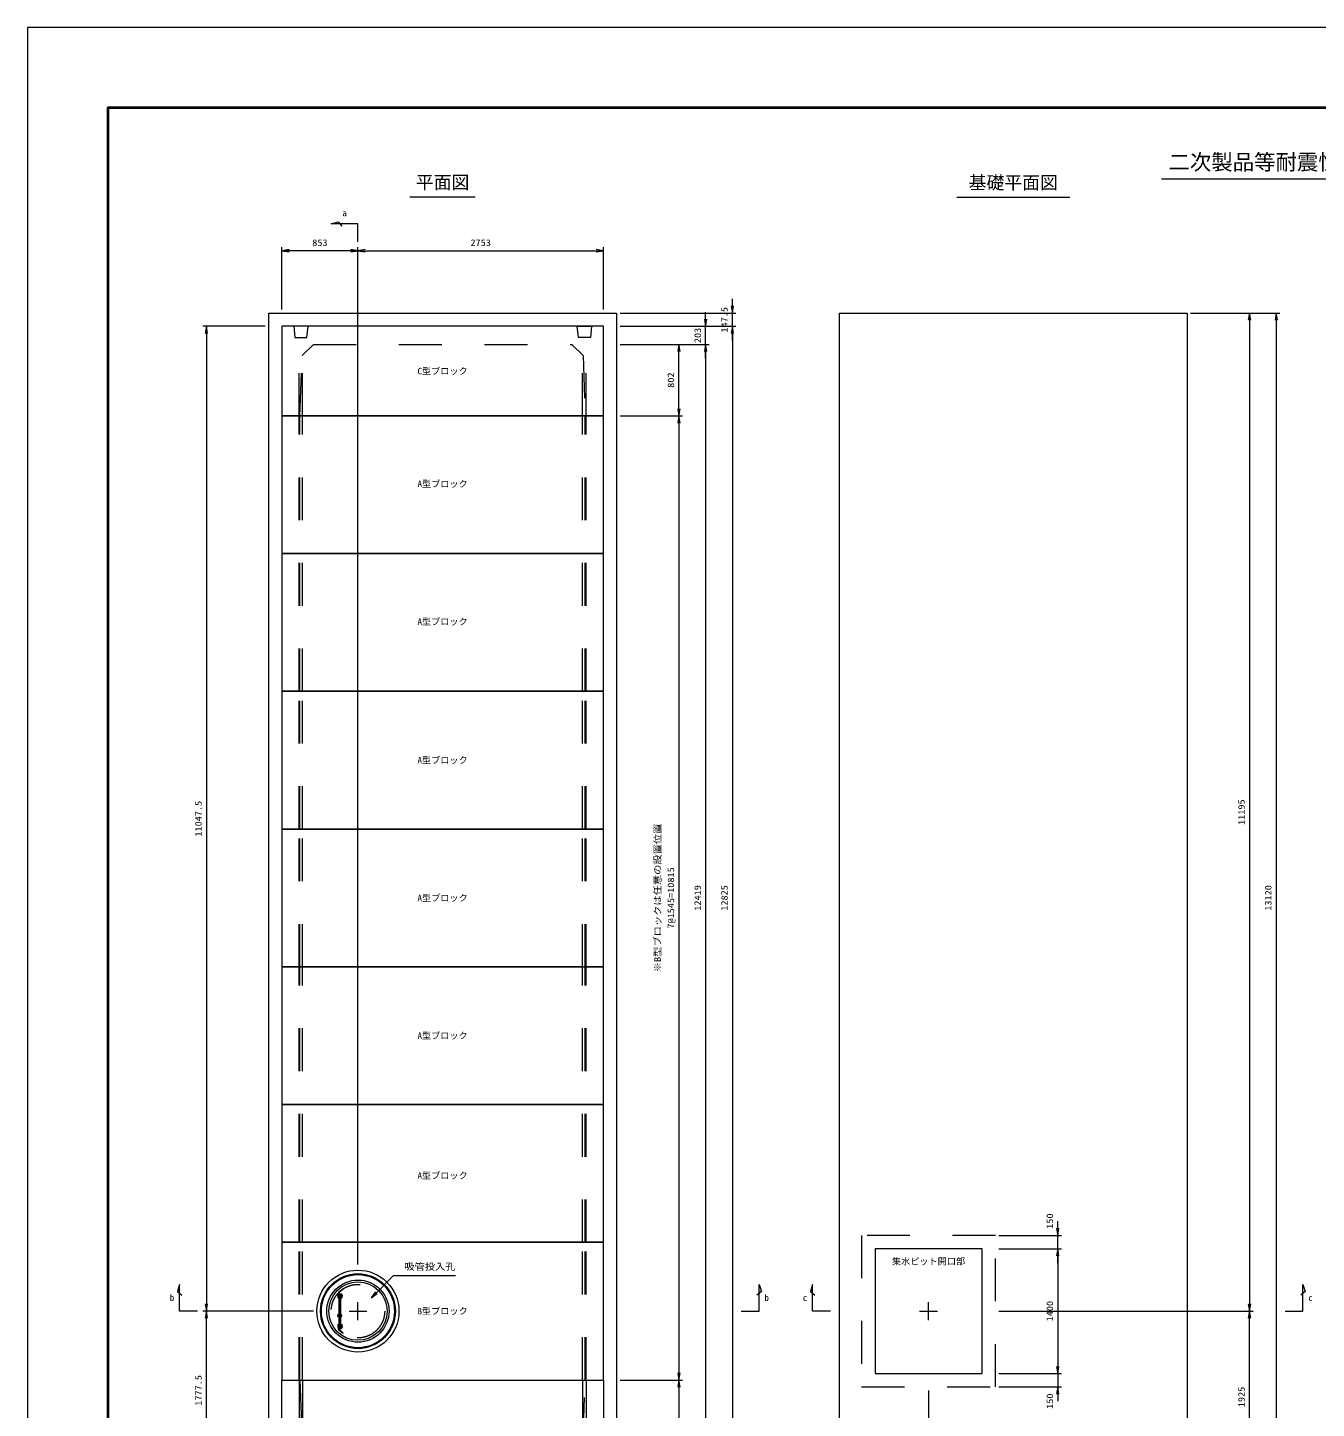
# Model space of a CAD drawing. Units: millimetres at full size. Extents: x 0 to 33600, y -111040 to -87280.
# Drawn here: x 0 to 14455, y -102768 to -87280 of the extents above; entities that cross this region are included whole.
import ezdxf
from ezdxf.enums import TextEntityAlignment as Align

# ---------------------------------------------------------------- set-up
doc = ezdxf.new("R2010")
doc.units = ezdxf.units.MM
doc.header["$LTSCALE"] = 80.0044
doc.header["$PDMODE"] = 32
doc.header["$PDSIZE"] = 40
doc.linetypes.add('CHAIN', pattern=[18.5, 12, -1.5, 3.5, -1.5])
doc.linetypes.add('DASHED_SPACED', pattern=[12, 6, -6])
for name, color, linetype, lineweight in [('0_2', 4, 'Continuous', 13), ('Defpoints_5', 5, 'Continuous', 13), ('FRP', 4, 'DASHED_SPACED', 13), ('図枠', 1, 'Continuous', 40), ('寸法', 6, 'Continuous', 13), ('文字', 2, 'Continuous', 13)]:
    doc.layers.add(name, color=color, linetype=linetype, lineweight=lineweight)
doc.styles.add('ＭＳ ゴシック', font='')
doc.styles.get('ＭＳ ゴシック').set_extended_font_data('MS Gothic')

# ---------------------------------------------------------------- blocks, each defined once
blk = doc.blocks.new('open_arrow')
at = {"color": 0, "linetype": 'Continuous', "lineweight": -2}
blk.add_lwpolyline([(7.5, 1.25), (0, 0), (7.5, -1.25)], dxfattribs=at)

msp = doc.modelspace()

# ---------------------------------------------------------------- linework, layer by layer
at = {"layer": '0_2', "linetype": 'DASHED_SPACED'}
for p, q in [((3045, -91635), (3045, -90755)), ((3085, -91635), (3085, -90755)), ((6225, -91635), (6225, -90755)), ((6265, -91635), (6265, -90755)), ((3045, -94725), (3045, -91635)), ((3085, -94725), (3085, -91635)), ((6225, -94725), (6225, -91635)), ((6265, -94725), (6265, -91635)), ((3045, -96270), (3045, -94725)), ((3085, -96270), (3085, -94725)), ((6225, -96270), (6225, -94725)), ((6265, -96270), (6265, -94725)), ((3045, -97815), (3045, -96270)), ((3085, -97815), (3085, -96270)), ((6225, -97815), (6225, -96270)), ((6265, -97815), (6265, -96270)), ((3045, -100905), (3045, -97815)), ((3085, -100905), (3085, -97815)), ((6225, -100905), (6225, -97815)), ((6265, -100905), (6265, -97815)), ((3045, -102450), (3045, -100905)), ((3085, -102450), (3085, -100905)), ((6225, -102450), (6225, -100905)), ((6265, -102450), (6265, -100905)), ((3045, -102450), (3045, -103330)), ((3085, -102450), (3085, -103330)), ((6225, -102450), (6225, -103330)), ((6265, -102450), (6265, -103330))]:
    msp.add_line(p, q, dxfattribs=at)
at = {"layer": '0_2', "color": 3, "linetype": 'DASHED_SPACED'}
for p, q in [((3055, -94725), (3055, -91635)), ((6255, -94725), (6255, -91635)), ((3055, -96270), (3055, -94725)), ((6255, -96270), (6255, -94725)), ((3055, -97815), (3055, -96270)), ((6255, -97815), (6255, -96270)), ((3055, -100905), (3055, -97815)), ((6255, -100905), (6255, -97815)), ((3055, -102450), (3055, -100905)), ((6255, -102450), (6255, -100905))]:
    msp.add_line(p, q, dxfattribs=at)
at = {"layer": '0_2', "color": 2, "linetype": 'CHAIN'}
for p, q in [((3705, -101777.5), (3705, -101577.5)), ((10105, -101777.5), (10105, -101577.5)), ((3605, -101677.5), (3805, -101677.5)), ((10005, -101677.5), (10205, -101677.5))]:
    msp.add_line(p, q, dxfattribs=at)
at = {"layer": '0_2', "color": 7}
for points in [[(2705, -90482.5), (6605, -90482.5), (6605, -103602.5), (2705, -103602.5)], [(9105, -90482.5), (13005, -90482.5), (13005, -103602.5), (9105, -103602.5)], [(9505, -102377.5), (10705, -102377.5), (10705, -100977.5), (9505, -100977.5)]]:
    msp.add_lwpolyline(points, close=True, dxfattribs=at)
at = {"layer": '0_2', "color": 3}
for points in [[(2852, -91635), (6458, -91635), (6458, -90630), (2852, -90630)], [(6458, -93180), (6458, -91635), (2852, -91635), (2852, -93180)], [(6458, -94725), (6458, -93180), (2852, -93180), (2852, -94725)], [(6458, -96270), (6458, -94725), (2852, -94725), (2852, -96270)], [(6458, -97815), (6458, -96270), (2852, -96270), (2852, -97815)], [(6458, -99360), (6458, -97815), (2852, -97815), (2852, -99360)], [(6458, -100905), (6458, -99360), (2852, -99360), (2852, -100905)], [(6458, -102450), (6458, -100905), (2852, -100905), (2852, -102450)], [(2852, -102450), (6458, -102450), (6458, -103455), (2852, -103455)]]:
    msp.add_lwpolyline(points, close=True, dxfattribs=at)
at = {"layer": '0_2', "linetype": 'DASHED_SPACED'}
for points in [[(2985, -90630), (2997.5, -90755), (3132.5, -90755), (3145, -90630)], [(6325, -90630), (6312.5, -90755), (6177.5, -90755), (6165, -90630)]]:
    msp.add_lwpolyline(points, close=True, dxfattribs=at)
at = {"layer": '0_2', "color": 3, "linetype": 'DASHED_SPACED'}
for points in [[(3055, -91635), (3080, -90958), (3205, -90833), (6105, -90833), (6230, -90958), (6255, -91635)], [(3055, -102450), (3080, -103127), (3205, -103252), (6105, -103252), (6230, -103127), (6255, -102450)]]:
    msp.add_lwpolyline(points, dxfattribs=at)
at = {"layer": '0_2', "color": 7, "linetype": 'DASHED_SPACED'}
msp.add_lwpolyline([(9355, -102527.5), (10855, -102527.5), (10855, -100827.5), (9355, -100827.5)], close=True, dxfattribs=at)
at = {"layer": '0_2', "color": 3}
for radius in [460, 420]:
    msp.add_circle((3705, -101677.5), radius, dxfattribs=at)
at = {"layer": '0_2'}
for radius in [410, 349, 327]:
    msp.add_circle((3705, -101677.5), radius, dxfattribs=at)
at = {"layer": '0_2', "color": 3, "linetype": 'DASHED_SPACED'}
msp.add_circle((3705, -101677.5), 300, dxfattribs=at)
at = {"layer": 'Defpoints_5'}
msp.add_lwpolyline([(0, -111040), (33600, -111040), (33600, -87280), (0, -87280)], close=True, dxfattribs=at)
at = {"layer": 'FRP'}
for p, q in [((3536.43, -101429.34), (3487.84, -101470)), ((3539.32, -101432.79), (3490.73, -101473.46)), ((3536.43, -101429.34), (3539.32, -101432.79)), ((3480, -101493.56), (3526, -101493.56)), ((3480, -101493.56), (3480, -101495.56)), ((3480, -101495.56), (3526, -101495.56)), ((3480, -101495.56), (3480, -101527.56)), ((3480, -101506.29), (3514.95, -101506.29)), ((3480, -101527.56), (3488.9, -101527.56)), ((3487.09, -101485.41), (3489.03, -101491.23)), ((3489, -101497.75), (3489, -101502.45)), ((3489, -101506.29), (3489, -101848.71)), ((3489.03, -101488.56), (3489.03, -101493.56)), ((3489.03, -101488.56), (3520.12, -101488.56)), ((3494.58, -101484.06), (3520.12, -101484.06)), ((3514, -101488.56), (3510.95, -101491.61)), ((3511, -101488.56), (3511, -101493.56)), ((3511, -101497.75), (3511, -101502.45)), ((3511, -101506.29), (3511, -101848.71)), ((3511, -101527.56), (3526, -101527.56)), ((3514.95, -101495.56), (3514.95, -101506.29)), ((3520.12, -101484.06), (3520.12, -101488.56)), ((3526, -101495.56), (3526, -101527.56)), ((3526, -101508.56), (3528, -101508.56)), ((3528, -101495.56), (3528, -101508.56)), ((3480, -101827.44), (3488.9, -101827.44)), ((3480, -101827.44), (3480, -101859.44)), ((3480, -101848.71), (3514.95, -101848.71)), ((3480, -101859.44), (3526, -101859.44)), ((3480, -101859.44), (3480, -101861.44)), ((3480, -101861.44), (3526, -101861.44)), ((3489.03, -101863.77), (3487.09, -101869.59)), ((3487.84, -101885), (3536.43, -101925.66)), ((3489, -101852.55), (3489, -101857.25)), ((3489.03, -101861.44), (3489.03, -101866.44)), ((3489.03, -101866.44), (3520.12, -101866.44)), ((3490.73, -101881.54), (3539.32, -101922.21)), ((3494.58, -101870.94), (3520.12, -101870.94)), ((3510.95, -101863.39), (3514, -101866.44)), ((3511, -101827.44), (3526, -101827.44)), ((3511, -101852.55), (3511, -101857.25)), ((3511, -101861.44), (3511, -101866.44)), ((3514.95, -101848.71), (3514.95, -101859.44)), ((3520.12, -101866.44), (3520.12, -101870.94)), ((3526, -101827.44), (3526, -101859.44)), ((3526, -101846.44), (3528, -101846.44)), ((3528, -101846.44), (3528, -101859.44)), ((3539.32, -101922.21), (3536.43, -101925.66))]:
    msp.add_line(p, q, dxfattribs=at)
at = {"layer": 'FRP', "linetype": 'CHAIN'}
msp.add_line((3500, -101514.6), (3500, -101840.26), dxfattribs=at)
at = {"layer": 'FRP'}
for centre, radius, start, end in [((3494.59, -101478.06), 10.5, 129.92782, 270), ((3494.58, -101478.06), 6, 129.92906, 270), ((3526, -101495.56), 2, 0, 90), ((3494.59, -101876.94), 10.5, 90, 230.07217), ((3494.58, -101876.94), 6, 90, 230.07093), ((3526, -101859.44), 2, 270, 0)]:
    msp.add_arc(centre, radius, start, end, dxfattribs=at)
msp.add_point((3500, -101727.5), dxfattribs=at)
at = {"layer": '図枠'}
msp.add_lwpolyline([(900, -110140), (32700, -110140), (32700, -88180), (900, -88180)], close=True, dxfattribs=at)
at = {"layer": '寸法'}
for p, q in [((2852, -90442.5), (2852, -89742.5)), ((3705, -89782.5), (2852, -89782.5)), ((3705, -101155.67), (3705, -89742.5)), ((3705, -101155.67), (3705, -89742.5)), ((3705, -89782.5), (6458, -89782.5)), ((6458, -90442.5), (6458, -89742.5)), ((7905, -90790), (7905, -90322.5)), ((6645, -90482.5), (7945, -90482.5)), ((7605, -90993), (7605, -90470)), ((13045, -90482.5), (13745, -90482.5)), ((13045, -90482.5), (14045, -90482.5)), ((13705, -90482.5), (13705, -101677.5)), ((14005, -90482.5), (14005, -103602.5)), ((2665, -90630), (1965, -90630)), ((2005, -90630), (2005, -101677.5)), ((6645, -90630), (7945, -90630)), ((6645, -90630), (7645, -90630)), ((6645, -90630), (7945, -90630)), ((7905, -90630), (7905, -103455)), ((6645, -90833), (7645, -90833)), ((6645, -90833), (7345, -90833)), ((6645, -90833), (7645, -90833)), ((7305, -91635), (7305, -90833)), ((7605, -90833), (7605, -103252)), ((6645, -91635), (7345, -91635)), ((6645, -91635), (7345, -91635)), ((7305, -91635), (7305, -102450)), ((11555, -101137.5), (11555, -100667.5)), ((10895, -100827.5), (11595, -100827.5)), ((10895, -100977.5), (11595, -100977.5)), ((10895, -100977.5), (11595, -100977.5)), ((11555, -100977.5), (11555, -102377.5)), ((3165, -101677.5), (1965, -101677.5)), ((3205, -101677.5), (1965, -101677.5)), ((2005, -103455), (2005, -101677.5)), ((10895, -101677.5), (13745, -101677.5)), ((10935, -101677.5), (13745, -101677.5)), ((13705, -103602.5), (13705, -101677.5)), ((11555, -102217.5), (11555, -102687.5)), ((6645, -102450), (7345, -102450)), ((6645, -102450), (7345, -102450)), ((7305, -102450), (7305, -103252)), ((10895, -102377.5), (11595, -102377.5)), ((10895, -102377.5), (11595, -102377.5)), ((10895, -102527.5), (11595, -102527.5)), ((10105, -102567.5), (10105, -104342.5)), ((10105, -102567.5), (10105, -104342.5))]:
    msp.add_line(p, q, dxfattribs=at)
for points in [[(3705, -89682.5), (3705, -89482.5), (3405, -89482.5), (3485, -89457.5), (3525, -89507.5)], [(3855, -101527.5), (3911.57, -101470.93), (4105, -101277.5), (4798.33, -101277.5)], [(1905, -101677.5), (1705, -101677.5), (1705, -101377.5), (1680, -101457.5), (1730, -101497.5)], [(8005, -101677.5), (8205, -101677.5), (8205, -101377.5), (8230, -101457.5), (8180, -101497.5)], [(9005, -101677.5), (8805, -101677.5), (8805, -101377.5), (8780, -101457.5), (8830, -101497.5)], [(14105, -101677.5), (14305, -101677.5), (14305, -101377.5), (14330, -101457.5), (14280, -101497.5)]]:
    msp.add_lwpolyline(points, dxfattribs=at)
at = {"layer": '文字'}
for p, q in [((21663.66, -88980), (12716.67, -88980)), ((5021.67, -89183), (4288.33, -89183)), ((11688.33, -89185), (10421.67, -89185))]:
    msp.add_line(p, q, dxfattribs=at)

# ---------------------------------------------------------------- block references
at = {"layer": '寸法', "xscale": 10.7, "yscale": 10.7}
for p in [(2852, -89782.5), (3705, -89782.5)]:
    msp.add_blockref('open_arrow', p, dxfattribs=at)
for p, rotation in [((3705, -89782.5), 180), ((6458, -89782.5), 180), ((7905, -90482.5), 90), ((7605, -90630), 90), ((13705, -90482.5), 270), ((14005, -90482.5), 270), ((2005, -90630), 270), ((7905, -90630), 270), ((7905, -90630), 270), ((7305, -90833), 270), ((7605, -90833), 270), ((7605, -90833), 270), ((7305, -91635), 90), ((7305, -91635), 270), ((11555, -100827.5), 90), ((11555, -100977.5), 270), ((11555, -100977.5), 270), ((2005, -101677.5), 90), ((3855, -101527.5), 45), ((13705, -101677.5), 90), ((2005, -101677.5), 270), ((13705, -101677.5), 270), ((7305, -102450), 90), ((11555, -102377.5), 90), ((11555, -102377.5), 90), ((7305, -102450), 270), ((11555, -102527.5), 270)]:
    msp.add_blockref('open_arrow', p, dxfattribs=dict(at, rotation=rotation))

# ---------------------------------------------------------------- texts
at = {"layer": '寸法', "color": 3, "style": 'ＭＳ ゴシック'}
msp.add_text('a', height=73.31, dxfattribs=at).set_placement((3555, -89322.5), align=Align.TOP_CENTER)
at = {"layer": '寸法', "style": 'ＭＳ ゴシック', "width": 1.15}
for s, p in [('853', (3278.5, -89692.5)), ('2753', (5081.5, -89692.5))]:
    msp.add_text(s, height=73.31, dxfattribs=at).set_placement(p, align=Align.MIDDLE_CENTER)
for s, p in [('147.5', (7815, -90557.5)), ('203', (7515, -90733)), ('802', (7215, -91234)), ('11047.5', (1915, -96153.75)), ('11195', (13615, -96080)), ('7@1545=10815', (7215, -97042.5)), ('12419', (7515, -97042.5)), ('12825', (7815, -97042.5)), ('13120', (13915, -97042.5)), ('150', (11465, -100667.5)), ('1400', (11465, -101677.5)), ('1777.5', (1915, -102566.25)), ('1925', (13615, -102640)), ('150', (11465, -102687.5))]:
    msp.add_text(s, height=73.31, rotation=90, dxfattribs=at).set_placement(p, align=Align.MIDDLE_CENTER)
at = {"layer": '寸法', "color": 3, "style": 'ＭＳ ゴシック', "width": 1.15}
msp.add_text('※B型ブロックは任意の設置位置', height=73.31, rotation=90, dxfattribs=at).set_placement((7125, -97042.5), align=Align.BOTTOM_CENTER)
at = {"layer": '寸法', "style": 'ＭＳ ゴシック', "width": 1.15}
msp.add_text('吸管投入孔', height=73.31, dxfattribs=at).set_placement((4225, -101237.5), align=Align.BOTTOM_LEFT)
at = {"layer": '寸法', "color": 3, "style": 'ＭＳ ゴシック'}
for s, p in [('b', (1645, -101527.5)), ('c', (8745, -101527.5))]:
    msp.add_text(s, height=73.31, dxfattribs=at).set_placement(p, align=Align.MIDDLE_RIGHT)
for s, p in [('b', (8265, -101527.5)), ('c', (14365, -101527.5))]:
    msp.add_text(s, height=73.31, dxfattribs=at).set_placement(p, align=Align.MIDDLE_LEFT)
at = {"layer": '文字', "style": 'ＭＳ ゴシック'}
msp.add_text('二次製品等耐震性貯水槽 一般構造図（吸管投入孔１箇所）', height=176, dxfattribs=at).set_placement((12796.67, -88700), align=Align.TOP_LEFT)
for s, p in [('平面図', (4655, -88943)), ('基礎平面図', (11055, -88945))]:
    msp.add_text(s, height=146.6, dxfattribs=at).set_placement(p, align=Align.TOP_CENTER)
for s, p in [('C型ブロック', (4655, -91133)), ('A型ブロック', (4655, -92397.72)), ('A型ブロック', (4655, -93942.72)), ('A型ブロック', (4655, -95497.5)), ('A型ブロック', (4655, -97042.5)), ('A型ブロック', (4655, -98587.5)), ('A型ブロック', (4655, -100156.5)), ('B型ブロック', (4655, -101677.5))]:
    msp.add_text(s, height=73.31, dxfattribs=at).set_placement(p, align=Align.MIDDLE_CENTER)
msp.add_text('集水ピット開口部', height=73.31, dxfattribs=at).set_placement((10105, -101177.5), align=Align.BOTTOM_CENTER)

doc.saveas('drawing.dxf')
